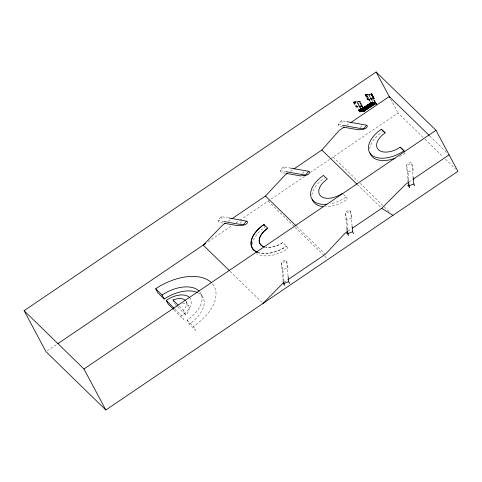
<?xml version="1.0" encoding="UTF-8"?>
<svg xmlns="http://www.w3.org/2000/svg" width="482" height="482" viewBox="0 0 482 482"><rect width="100%" height="100%" fill="white"/><g stroke="black" fill="none" stroke-linecap="round" stroke-linejoin="round"><path stroke-width="0.36" stroke-dasharray="2.41 1.81" d="M223.226 223.088L218.924 222.329L217.942 220.491L221.063 216.629L228.311 217.912M285.495 173.255L281.199 172.496L280.187 170.676L283.308 166.814L289.827 167.971M240.06 223.54L241.398 221.889L242.832 221.666M342.702 127.025L339.117 126.392L338.141 124.555L341.256 120.699L346.329 121.591M302.335 173.707L303.666 172.056L305.811 171.731M360.253 127.61L361.59 125.953L363.03 125.73M182.606 303.371A13.002 7.495 -28.1 0 1 186.191 314.806L185.907 315.101L183.323 310.269L183.612 309.968A13.002 7.495 -28.1 0 0 185.877 301.105M174.695 308.799L181.569 315.65L183.172 314.529A18.208 10.496 -28.1 0 0 190.004 297.99M346.588 125.459L350.3 122.94M290.272 171.447L293.369 169.345M228.179 221.304L231.288 219.196M47.242 350.866L56.593 344.528M208.001 241.868L231.679 225.811M235.987 222.889L239.156 220.744M239.777 220.322L305.263 175.918M310.185 172.58L330.122 159.06M330.622 158.723L398.042 113.011L422.847 137.165M409.019 182.009L412.719 179.497M347.986 231.191L351.053 229.113M284.091 282.271L287.164 280.187M362.084 106.197L356.011 107.07L353.348 102.088L359.994 101.154L362.657 106.142L361.723 106.474L362.163 106.191M373.231 99.045L367.597 99.641L364.934 94.653L370.236 93.857M354.059 102.178L353.619 102.455L355.879 106.691L362.392 105.769L355.879 106.691M355.053 102.07L354.535 102.359L359.662 111.806L360.102 111.529L354.975 102.082M368.525 94.671L368.965 94.394L374.014 103.847L373.369 103.901M353.348 102.088L359.994 101.154M367.899 98.973L365.639 94.743L365.199 95.02L367.459 99.256L372.345 98.503M356.011 107.07L362.657 106.142M356.794 106.594L357.234 106.311M367.597 99.641L371.345 99.009M368.381 99.159L368.82 98.876M356.873 106.582L357.313 106.299M368.459 99.147L368.899 98.864M356.999 106.968L357.517 106.679M368.579 99.533L369.098 99.244M359.12 106.347L359.638 106.058M370.706 98.912L371.218 98.623M359.325 106.727L359.837 106.438M370.905 99.292L373.671 98.768M361.524 106.094L361.964 105.811M358.409 110.348L359.777 111.914L365.525 111.312L364.259 109.131L358.409 110.348L359.686 111.969L365.525 111.312M375.062 104.419L370.748 104.871L369.471 103.25L374.598 102.178M371.345 102.925L359.138 110.715L358.867 110.215L369.839 103.172L371.134 104.829M358.903 110.258L370.212 103.1L371.236 104.263M359.271 110.185L370.55 102.979L371.845 104.63M373.351 104.383L372.056 102.726L359.849 110.523L359.578 110.023L370.58 103.028M373.719 104.305L372.459 102.702L360.241 110.492L359.976 109.992L370.947 102.955L372.237 104.606L370.977 102.997M360.006 110.041L371.315 102.877L372.61 104.528M371.718 102.847L359.506 110.643L359.241 110.143L360.53 111.794L374.556 102.799L374.273 102.28L360.265 111.294L374.303 102.329M372.086 102.774L361.114 109.812L362.109 110.932M372.827 102.624L360.614 110.42L360.343 109.92L361.639 111.571L373.821 103.732L374.092 104.233L373.821 103.744M361.741 111.005L360.717 109.842L361 110.36L373.17 102.503M361 110.36L371.971 103.323L371.688 102.805L372.978 104.455L361.988 111.565L356.861 102.118L357.301 101.835L362.38 111.42L374.556 103.582L374.827 104.082L363.856 111.125L362.56 109.474L362.844 109.992M361.367 110.288L373.562 102.479M359.458 111.577L373.912 102.377L375.207 104.028L364.217 111.047L362.94 109.414L363.211 109.914M362.434 109.998L374.677 102.256M359.976 109.992L361 111.155L373.815 102.949L373.532 102.431L374.556 103.594M364.259 109.131L365.44 111.366M373.912 102.377L374.195 102.895L360.144 111.848L359.897 111.366M359.578 110.023L360.855 111.655L374.912 102.708L363.94 109.751M361.994 111.481L374.165 103.612L374.418 104.094M361.458 109.697L362.735 111.33L374.936 103.528M374.689 103.823L363.103 111.252L375.297 103.443L374.273 102.28M363.675 109.245L364.699 110.408L375.671 103.371M363.585 109.842L363.301 109.324L364.579 110.956L375.568 103.937M364.314 111.318L364.754 111.041L359.705 101.582L359.186 101.871L364.314 111.318L364.109 111.089L364.754 111.041M375.924 103.841L364.964 110.902L364.699 110.396M361.446 106.1L361.886 105.823M174.321 302.425L175.611 304.847L176.026 304.672M408.808 179.864L408.031 172.014L413.255 170.086L411.791 163.35A2.892 1.669 -28.1 0 0 409.037 162.922A2.892 1.669 -28.1 0 0 406.567 165.284L407.953 179.304M347.841 229.769L346.859 219.798L352.077 217.864L350.613 211.134A2.892 1.669 -28.1 0 0 347.865 210.7A2.892 1.669 -28.1 0 0 345.395 213.062L346.853 227.823M283.94 280.789L282.844 269.661L288.061 267.733L286.597 260.997A2.892 1.669 -28.1 0 0 283.85 260.569A2.892 1.669 -28.1 0 0 281.38 262.931L283.055 279.903M369.471 103.25L374.514 102.232M364.934 94.653L370.465 94.068M365.573 94.749L370.646 94.213M365.133 95.032L370.772 94.436M367.459 99.256L373.026 98.665M353.993 102.184L360.199 101.533L359.692 101.816L361.952 106.052M353.553 102.467L359.759 101.81M375.147 104.365L370.833 104.817L369.555 103.196M338.141 124.555L342.485 125.326M280.187 170.676L285.26 171.574M217.942 220.491L223.015 221.389M343.443 194.397L346.184 197.024A26.257 15.135 -28.1 0 1 329.929 203.88M282.807 242.536L282.82 242.573A17.436 10.05 -28.1 0 1 265.63 247.254A17.436 10.05 -28.1 0 0 282.807 242.536L286.633 246.2L287.868 248.507A26.257 15.135 -28.1 0 1 256.695 253.598M429.691 135.924L446.947 152.728M425.004 139.268L443.338 157.12M445.495 159.223L455.743 169.2M333.092 157.048L357.903 181.202M360.06 183.305L383.786 206.41M384.329 206.935L389.721 212.188M357.469 184.678L381.196 207.784M296.731 226.492L324.772 253.797M268.149 201.084L294.574 226.817M295.117 227.341L324.235 255.695M324.772 256.219L326.935 258.322M230.167 271.378L261.985 302.359M179.208 306.166L183.323 310.269M175.611 304.847L177.159 306.383M177.671 306.895L185.907 315.101M187.13 320.042L193.481 326.362L195.614 330.369L189.269 324.043L187.13 320.042A29.818 17.189 -28.1 0 0 199.831 291.899M174.05 309.908L183.57 319.391L181.569 315.65M374.165 103.624L373.14 102.461L373.423 102.979M374.014 103.847L372.797 102.582L373.08 103.1M373.454 103.805L372.429 102.654L372.713 103.172M372.327 103.232L372.056 102.726M371.586 103.377L371.315 102.877M370.477 103.6L370.212 103.1M371.248 104.371L366.121 94.924L366.639 94.635L371.688 104.094L366.561 94.647M371.489 104.733L366.2 94.918M370.11 103.678L369.839 103.172M363.332 109.366L364.326 110.486M364.579 110.956L359.554 101.437M363.446 111.137L362.169 109.498L362.452 110.017M363.121 111.27L361.825 109.619L362.109 110.137M361.855 109.667L362.85 110.782M362.735 111.33L362.482 110.848M362.223 111.053L362.428 111.282L357.379 101.829L356.939 102.106L361.988 111.565M360.379 109.962L361.367 111.077M360.855 111.655L360.602 111.173M358.867 110.215L360.102 111.529M283.308 166.814L284.314 168.634M390.625 99.117L398.042 113.011M374.315 99.822L374.99 101.081M374.375 100.081L375.779 102.714M373.875 100.105L374.888 101.997M373.58 99.708L374.641 101.678M373.574 104.13L368.447 94.683L368.887 94.4L373.809 103.618L361.253 111.625L361 111.143M365.374 94.37L368.037 99.358M353.788 101.804L356.451 106.793M341.256 120.699L342.238 122.536M346.166 196.987L347.414 199.331A26.257 15.135 -28.1 0 1 325.41 206.736M264.558 225.757L265.178 226.914A26.257 15.135 -28.1 0 0 252.357 244.296M221.063 216.629L222.045 218.467M201.006 293.713L203.145 297.719M186.112 301.515L188.691 306.353M408.031 172.014L406.567 165.284L411.791 163.35L413.026 175.9M346.859 219.798L345.395 213.062L350.613 211.134L351.999 225.16M282.844 269.661L281.38 262.931L286.597 260.997L288.055 275.758M409.158 183.407L409.278 184.624M405.248 153.137A26.257 15.135 -28.1 0 1 399.566 156.439M369.742 148.926A26.257 15.135 -28.1 0 1 382.557 131.544M311.908 195.12A26.257 15.135 -28.1 0 1 324.723 177.738M257.352 252.249A26.257 15.135 -28.1 0 0 286.615 246.169A26.257 15.135 -28.1 0 1 258.424 252.67M198.445 293.038A29.818 17.189 -28.1 0 1 189.269 324.043M212.604 283.982A44.91 25.889 -28.1 0 1 193.481 326.362"/><path stroke-width="0.72" d="M229.034 218.039L246.423 221.111L243.308 224.974L238.277 225.745L224.66 223.341M290.556 168.097L308.667 171.297L305.552 175.159L300.551 175.912L286.212 173.381M347.052 121.723L366.621 125.181L363.5 129.037L358.475 129.815L343.419 127.152M293.99 168.929L321.88 150.016L339.171 130.489L344.118 127.134M231.908 218.774L265.455 196.029L285.314 174.809L287.79 173.128M263.064 303.407L283.543 282.645M352.282 228.281L381.738 208.308L405.85 184.154L408.489 182.365M24.1 310.697L376.141 71.999L435.999 130.291L457.9 171.303L105.859 410.001L46.001 351.709L24.1 310.697L83.958 368.989L105.859 410.001M350.92 122.524L389.245 96.539L429.149 135.4M225.076 223.407L222.588 225.094L203.205 245.121L229.631 270.848M57.84 343.684L205.681 243.44M83.958 368.989L435.999 130.291M413.333 179.081L449.103 154.824M407.639 185.739L408.73 184.998M347.42 231.577L345.172 233.101L325.314 254.321L287.778 279.771M346.468 233.523L347.558 232.782M173.52 309.378L168.236 304.112L166.236 300.37L167.893 299.304A18.208 10.496 -28.1 0 1 189.553 297.496M371.273 94.388L371.779 94.098L373.972 98.334L373.532 98.617L371.339 94.376M375.49 102.377L376.496 104.269L375.231 102.088M173.677 301.22L173.032 300.009L173.442 299.84A13.002 7.495 -28.1 0 1 185.275 300.364M409.339 185.257L409.586 187.781L408.609 185.944L413.827 184.016L413.098 176.635M348.167 233.041L348.414 235.565L347.438 233.728L352.655 231.8L352.071 225.895M284.151 282.904L284.398 285.428L283.416 283.591L288.64 281.663L288.128 276.499M342.485 125.326L363.5 129.037A2.892 1.669 -28.1 0 0 366.772 127.411A2.892 1.669 -28.1 0 0 366.621 125.181M285.983 171.7L305.552 175.159A2.844 1.639 -28.1 0 0 309.046 173.568A2.844 1.639 -28.1 0 0 308.667 171.297M223.744 221.515L243.308 224.974A2.832 1.633 -28.1 0 0 246.965 223.413A2.832 1.633 -28.1 0 0 246.423 221.111M381.738 208.308L392.957 215.34M381.304 129.2L385.136 132.863A17.436 10.05 -28.1 0 0 378.448 149.757A17.436 10.05 -28.1 0 0 400.205 147.197L404.012 150.83A26.257 15.135 -28.1 0 1 371.254 154.68A26.257 15.135 -28.1 0 1 381.322 129.23L385.136 132.863M257.352 252.249A26.257 15.135 -28.1 0 1 263.925 224.57L267.757 228.233A17.436 10.05 -28.1 0 0 264.823 247.055M321.88 150.016L356.927 184.148M265.455 196.029L296.189 225.962M173.032 300.009L178.177 305.136M211.496 282.747A44.91 25.889 -28.1 0 0 155.71 288.724L162.054 295.05L164.193 299.057A29.818 17.189 -28.1 0 1 197.343 292.496M166.236 300.37L174.171 308.275M164.193 299.057L157.843 292.731L155.71 288.724M376.141 71.999L389.95 97.852M404.633 151.981L404 150.794L400.205 147.197M413.827 184.016L414.809 185.853M342.353 193.36L342.371 193.39A17.436 10.05 -28.1 0 1 320.62 195.951A17.436 10.05 -28.1 0 1 327.302 179.057L323.476 175.394A26.257 15.135 -28.1 0 0 310.661 195.349A26.257 15.135 -28.1 0 0 326.977 204.266M352.655 231.8L353.637 233.637M267.739 228.203L267.757 228.233A17.436 10.05 -28.1 0 0 264.094 246.868M263.925 224.57L264.558 225.757M288.64 281.663L289.622 283.5M408.025 180.039L408.609 185.944M346.926 228.564L347.438 233.728M283.127 280.638L283.416 283.591M395.047 158.349A26.257 15.135 -28.1 0 1 370.025 152.939M322.765 206.573A26.257 15.135 -28.1 0 1 312.197 199.132M253.357 250.08A26.257 15.135 -28.1 0 1 252.954 249.218M257.364 252.279A26.257 15.135 -28.1 0 1 263.943 224.606M162.054 295.05A29.818 17.189 -28.1 0 1 199.09 291.08M371.58 93.719L371.14 94.002L373.803 98.985L374.243 98.708L371.58 93.719"/></g></svg>
